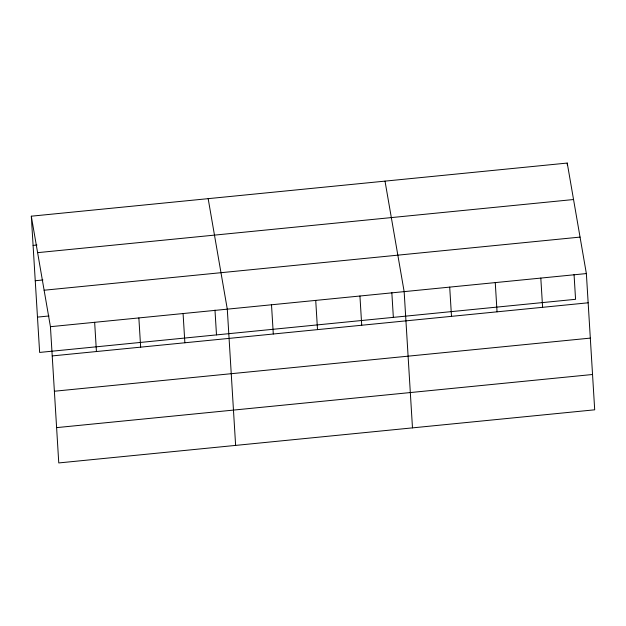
<?xml version="1.0" encoding="UTF-8"?>
<svg xmlns="http://www.w3.org/2000/svg" width="626" height="626" viewBox="0 0 626 626"><rect width="100%" height="100%" fill="white"/><g stroke="black" fill="none" stroke-linecap="round" stroke-linejoin="round"><path stroke-width="0.94" d="M31.3 216.189L567.234 163.065L586.366 273.57L594.7 409.811L58.766 462.935L50.432 326.694L31.3 216.189L39.634 352.43L575.568 299.306L574.05 274.493M33.084 245.415L36.934 245.032M37.615 252.654L573.549 199.53M35.244 280.73L42.936 279.971M44.117 290.229L580.052 237.097M37.474 317.116L49.008 315.974M50.432 326.694L586.366 273.57M52.224 355.92L588.158 302.796M54.384 391.234L590.318 338.11M56.606 427.621L592.54 374.497M385.013 181.125L404.153 291.63L412.479 427.871M208.161 198.653L227.293 309.166L235.626 445.407M567.234 163.065L567.352 165.014M540.809 278.085L542.601 307.311M495.26 282.6L497.044 311.826M449.703 287.115L451.495 316.341M391.829 292.553L393.347 317.366M359.934 296.012L361.726 325.238M315.723 300.394L317.507 329.62M271.504 304.776L273.296 334.002M214.976 310.081L216.494 334.902M183.082 313.548L184.866 342.766M138.862 317.93L140.654 347.156M94.651 322.312L96.435 351.538"/></g></svg>
